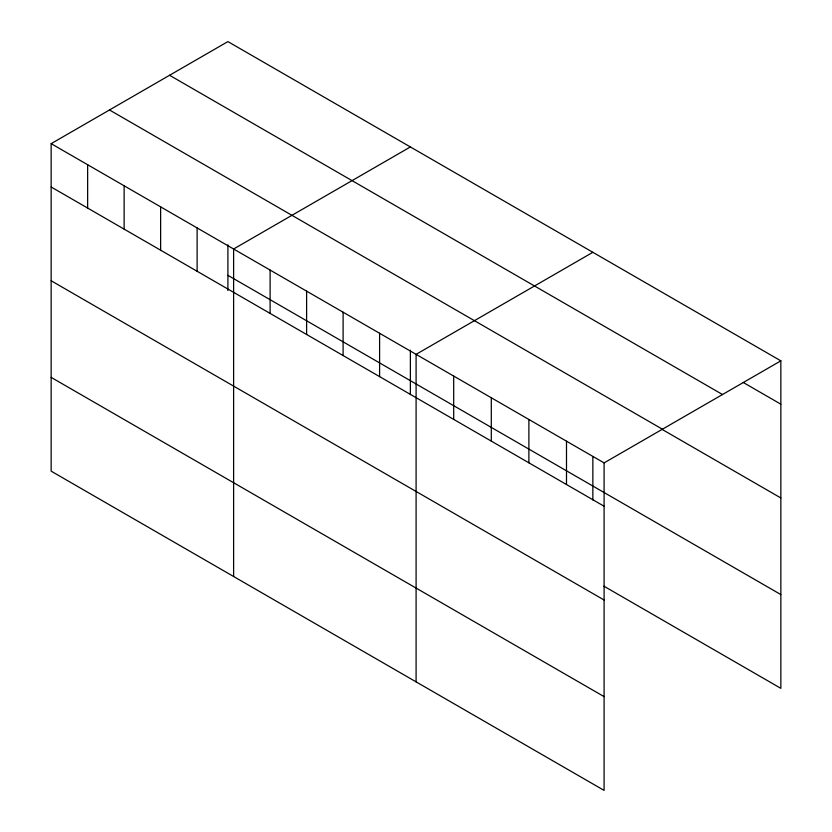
<?xml version="1.0" encoding="UTF-8"?>
<svg xmlns="http://www.w3.org/2000/svg" width="832" height="832" viewBox="0 0 832 832"><rect width="100%" height="100%" fill="white"/><g stroke="black" fill="none" stroke-linecap="round" stroke-linejoin="round"><path stroke-width="1.25" d="M51.147 143.655L604.094 462.894L604.094 790.4L51.147 471.162L51.147 143.655L227.906 41.6L780.853 360.838L780.853 688.345L603.907 586.186M410.374 146.952L233.615 248.997L233.615 576.503M592.852 252.304L416.094 354.349L416.094 681.855M604.094 462.894L780.853 360.838M743.257 382.47L780.853 404.186M169.572 75.275L722.519 394.524M109.481 109.97L662.428 429.218M661.419 429L780.853 497.962M227.906 275.33L780.853 594.578M51.147 186.992L604.094 506.23M51.147 280.769L604.094 600.007M51.147 377.385L604.094 696.623M592.852 456.789L592.852 499.97M566.498 441.189L566.498 484.526M528.892 419.474L528.892 462.821M491.296 397.769L491.296 441.106M453.69 376.064L453.69 419.401M410.374 350.168L410.374 394.618M379.6 333.278L379.6 376.626M343.106 312.208L343.106 355.555M306.613 291.138L306.613 334.485M270.109 270.067L270.109 313.414M227.906 244.816L227.906 290.534M197.122 227.937L197.122 271.274M160.628 206.866L160.628 250.203M124.134 185.796L124.134 229.133M87.641 164.726L87.641 208.062"/></g></svg>
